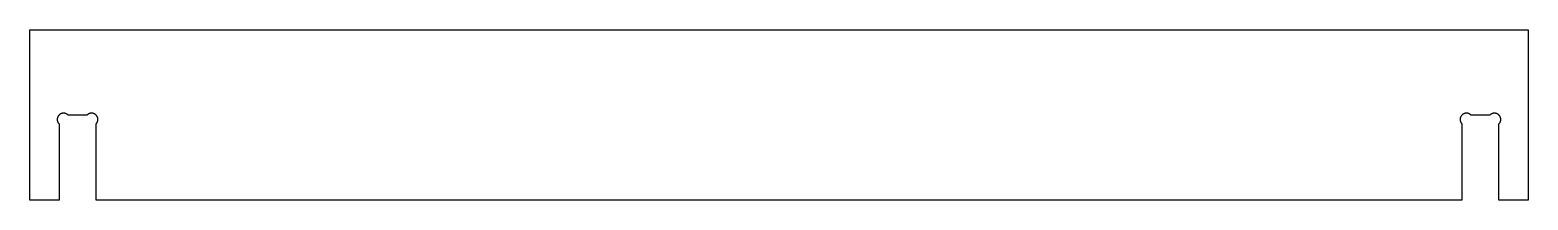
# Model space of a CAD drawing. Header units: inches. Extents: x 0 to 30.8, y 0 to 3.5.
import ezdxf

# ---------------------------------------------------------------- set-up
doc = ezdxf.new("R2010")
doc.units = ezdxf.units.IN
doc.header["$MEASUREMENT"] = 0
doc.layers.add('CUT_OUTSIDE', color=1, linetype='Continuous')

msp = doc.modelspace()

# ---------------------------------------------------------------- linework, layer by layer
at = {"layer": 'CUT_OUTSIDE'}
msp.add_lwpolyline([(0.599, 0), (0, 0), (0, 3.5), (30.8, 3.5), (30.8, 0), (30.201, 0), (30.201, 1.5662), (30.2054, 1.5708), (30.2096, 1.5756), (30.2135, 1.5806), (30.2172, 1.5859), (30.2206, 1.5912), (30.2237, 1.5968), (30.2266, 1.6025), (30.2292, 1.6083), (30.2315, 1.6143), (30.2335, 1.6203), (30.2352, 1.6265), (30.2366, 1.6327), (30.2377, 1.639), (30.2385, 1.6453), (30.2389, 1.6517), (30.2391, 1.6581), (30.2389, 1.6645), (30.2385, 1.6708), (30.2377, 1.6772), (30.2366, 1.6834), (30.2352, 1.6897), (30.2335, 1.6958), (30.2315, 1.7019), (30.2292, 1.7078), (30.2266, 1.7137), (30.2237, 1.7194), (30.2206, 1.7249), (30.2172, 1.7303), (30.2135, 1.7355), (30.2096, 1.7405), (30.2054, 1.7454), (30.201, 1.75), (30.1964, 1.7544), (30.1915, 1.7586), (30.1865, 1.7625), (30.1813, 1.7662), (30.1759, 1.7696), (30.1704, 1.7727), (30.1647, 1.7756), (30.1588, 1.7782), (30.1529, 1.7805), (30.1468, 1.7825), (30.1407, 1.7842), (30.1344, 1.7856), (30.1282, 1.7867), (30.1218, 1.7875), (30.1155, 1.7879), (30.1091, 1.7881), (30.1027, 1.7879), (30.0963, 1.7875), (30.09, 1.7867), (30.0837, 1.7856), (30.0775, 1.7842), (30.0713, 1.7825), (30.0653, 1.7805), (30.0593, 1.7782), (30.0535, 1.7756), (30.0478, 1.7727), (30.0422, 1.7696), (30.0369, 1.7662), (30.0316, 1.7625), (30.0266, 1.7586), (30.0218, 1.7544), (30.0172, 1.75), (29.6258, 1.75), (29.6212, 1.7544), (29.6164, 1.7586), (29.6114, 1.7625), (29.6061, 1.7662), (29.6008, 1.7696), (29.5952, 1.7727), (29.5895, 1.7756), (29.5837, 1.7782), (29.5777, 1.7805), (29.5717, 1.7825), (29.5655, 1.7842), (29.5593, 1.7856), (29.553, 1.7867), (29.5467, 1.7875), (29.5403, 1.7879), (29.5339, 1.7881), (29.5275, 1.7879), (29.5212, 1.7875), (29.5148, 1.7867), (29.5086, 1.7856), (29.5023, 1.7842), (29.4962, 1.7825), (29.4901, 1.7805), (29.4842, 1.7782), (29.4783, 1.7756), (29.4726, 1.7727), (29.4671, 1.7696), (29.4617, 1.7662), (29.4565, 1.7625), (29.4515, 1.7586), (29.4466, 1.7544), (29.442, 1.75), (29.4376, 1.7454), (29.4334, 1.7405), (29.4295, 1.7355), (29.4258, 1.7303), (29.4224, 1.7249), (29.4193, 1.7194), (29.4164, 1.7137), (29.4138, 1.7078), (29.4115, 1.7019), (29.4095, 1.6958), (29.4078, 1.6897), (29.4064, 1.6834), (29.4053, 1.6772), (29.4045, 1.6708), (29.4041, 1.6645), (29.4039, 1.6581), (29.4041, 1.6517), (29.4045, 1.6453), (29.4053, 1.639), (29.4064, 1.6327), (29.4078, 1.6265), (29.4095, 1.6203), (29.4115, 1.6143), (29.4138, 1.6083), (29.4164, 1.6025), (29.4193, 1.5968), (29.4224, 1.5912), (29.4258, 1.5859), (29.4295, 1.5806), (29.4334, 1.5756), (29.4376, 1.5708), (29.442, 1.5662), (29.442, 0), (1.358, 0), (1.358, 1.5662), (1.3624, 1.5708), (1.3666, 1.5756), (1.3705, 1.5806), (1.3742, 1.5859), (1.3776, 1.5912), (1.3807, 1.5968), (1.3836, 1.6025), (1.3862, 1.6083), (1.3885, 1.6143), (1.3905, 1.6203), (1.3922, 1.6265), (1.3936, 1.6327), (1.3947, 1.639), (1.3955, 1.6453), (1.3959, 1.6517), (1.3961, 1.6581), (1.3959, 1.6645), (1.3955, 1.6708), (1.3947, 1.6772), (1.3936, 1.6834), (1.3922, 1.6897), (1.3905, 1.6958), (1.3885, 1.7019), (1.3862, 1.7078), (1.3836, 1.7137), (1.3807, 1.7194), (1.3776, 1.7249), (1.3742, 1.7303), (1.3705, 1.7355), (1.3666, 1.7405), (1.3624, 1.7454), (1.358, 1.75), (1.3534, 1.7544), (1.3485, 1.7586), (1.3435, 1.7625), (1.3383, 1.7662), (1.3329, 1.7696), (1.3274, 1.7727), (1.3217, 1.7756), (1.3158, 1.7782), (1.3099, 1.7805), (1.3038, 1.7825), (1.2977, 1.7842), (1.2914, 1.7856), (1.2852, 1.7867), (1.2788, 1.7875), (1.2725, 1.7879), (1.2661, 1.7881), (1.2597, 1.7879), (1.2533, 1.7875), (1.247, 1.7867), (1.2407, 1.7856), (1.2345, 1.7842), (1.2283, 1.7825), (1.2223, 1.7805), (1.2163, 1.7782), (1.2105, 1.7756), (1.2048, 1.7727), (1.1992, 1.7696), (1.1939, 1.7662), (1.1886, 1.7625), (1.1836, 1.7586), (1.1788, 1.7544), (1.1742, 1.75), (0.7828, 1.75), (0.7782, 1.7544), (0.7734, 1.7586), (0.7684, 1.7625), (0.7631, 1.7662), (0.7578, 1.7696), (0.7522, 1.7727), (0.7465, 1.7756), (0.7407, 1.7782), (0.7347, 1.7805), (0.7287, 1.7825), (0.7225, 1.7842), (0.7163, 1.7856), (0.71, 1.7867), (0.7037, 1.7875), (0.6973, 1.7879), (0.6909, 1.7881), (0.6845, 1.7879), (0.6782, 1.7875), (0.6718, 1.7867), (0.6656, 1.7856), (0.6593, 1.7842), (0.6532, 1.7825), (0.6471, 1.7805), (0.6412, 1.7782), (0.6353, 1.7756), (0.6296, 1.7727), (0.6241, 1.7696), (0.6187, 1.7662), (0.6135, 1.7625), (0.6085, 1.7586), (0.6036, 1.7544), (0.599, 1.75), (0.5946, 1.7454), (0.5904, 1.7405), (0.5865, 1.7355), (0.5828, 1.7303), (0.5794, 1.7249), (0.5763, 1.7194), (0.5734, 1.7137), (0.5708, 1.7078), (0.5685, 1.7019), (0.5665, 1.6958), (0.5648, 1.6897), (0.5634, 1.6834), (0.5623, 1.6772), (0.5615, 1.6708), (0.5611, 1.6645), (0.5609, 1.6581), (0.5611, 1.6517), (0.5615, 1.6453), (0.5623, 1.639), (0.5634, 1.6327), (0.5648, 1.6265), (0.5665, 1.6203), (0.5685, 1.6143), (0.5708, 1.6083), (0.5734, 1.6025), (0.5763, 1.5968), (0.5794, 1.5912), (0.5828, 1.5859), (0.5865, 1.5806), (0.5904, 1.5756), (0.5946, 1.5708), (0.599, 1.5662)], close=True, dxfattribs=at)

doc.saveas('drawing.dxf')
